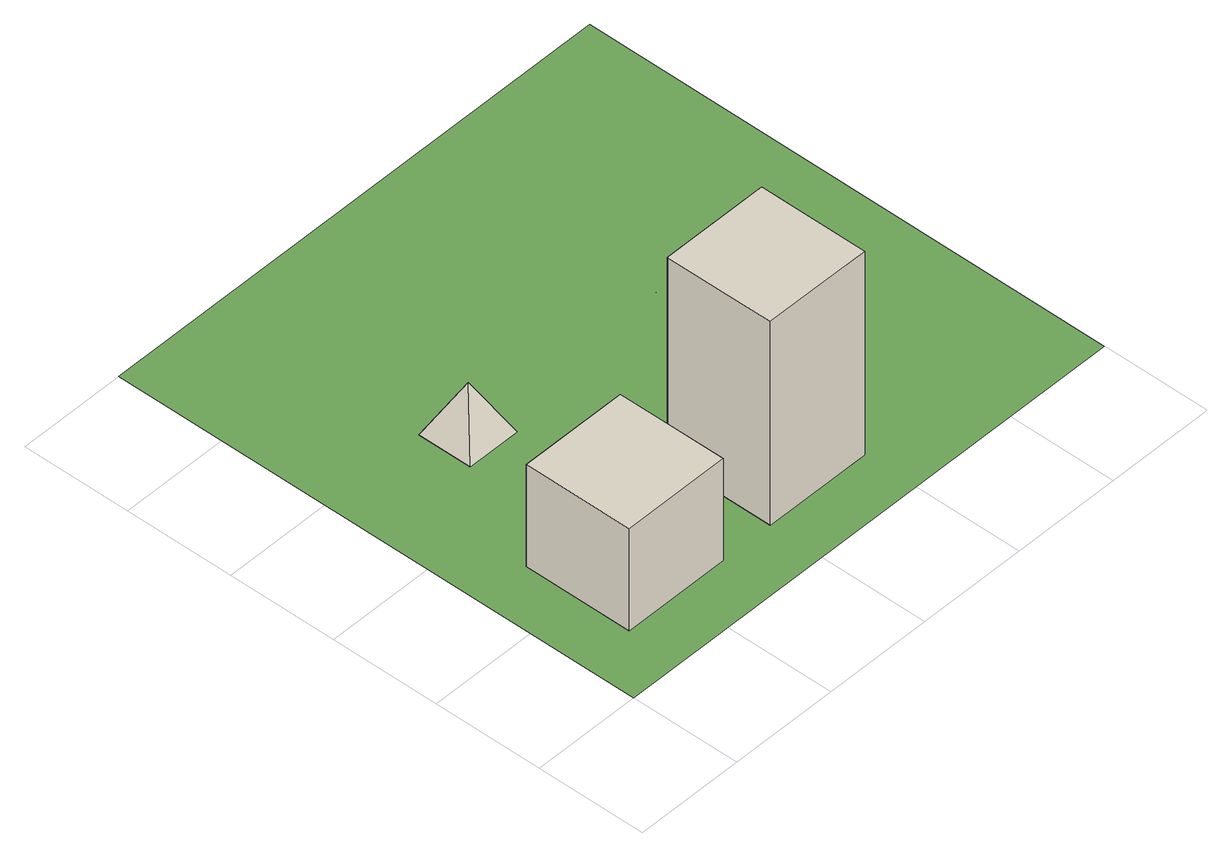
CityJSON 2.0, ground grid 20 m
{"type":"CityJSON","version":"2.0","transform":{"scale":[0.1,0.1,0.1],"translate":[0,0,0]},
"CityObjects":{
"building1":{"type":"Building","attributes":{"name":"Building A","class":"Residential"},"geometry":[{"type":"Solid","lod":"2","boundaries":[[[[0,1,2,3]],[[4,5,6,7]],[[0,4,7,3]],[[1,5,4,0]],[[2,6,5,1]],[[3,7,6,2]]]]}]},
"building2":{"type":"Building","attributes":{"class":"Infrastructure"},"geometry":[{"type":"Solid","lod":"2","boundaries":[[[[8,9,10,11]],[[12,8,11]],[[12,9,8]],[[12,10,9]],[[12,11,10]]]]}]},
"building3":{"type":"Building","attributes":{"name":"Building B","class":"Residential"},"geometry":[{"type":"Solid","lod":"2","boundaries":[[[[13,14,15,16]],[[17,18,19,20]],[[13,17,20,16]],[[14,18,17,13]],[[15,19,18,14]],[[16,20,19,15]]]]}]},
"plantcover1":{"type":"PlantCover","geometry":[{"type":"MultiSurface","lod":"2","boundaries":[[[21,22,23,24]]]}]},
"waterbody1":{"type":"WaterBody","attributes":{"name":"Lake"},"geometry":[{"type":"MultiSurface","lod":"2","boundaries":[[[25,26,27,28,29,30]]]}]}
},
"vertices":[
[300,100,0],[300,300,0],[100,300,0],[100,100,0],[300,100,200],[300,300,200],[100,300,200],[100,100,200],
[300,500,0],[300,600,0],[200,600,0],[200,500,0],[250,550,100],
[600,100,0],[600,300,0],[400,300,0],[400,100,0],[600,100,400],[600,300,400],[400,300,400],[400,100,400],
[1000,0,0],[1000,1000,0],[0,1000,0],[0,0,0],
[600,500,0],[650,550,0],[600,600,0],[500,600,0],[450,550,0],[500,500,0]
]}
